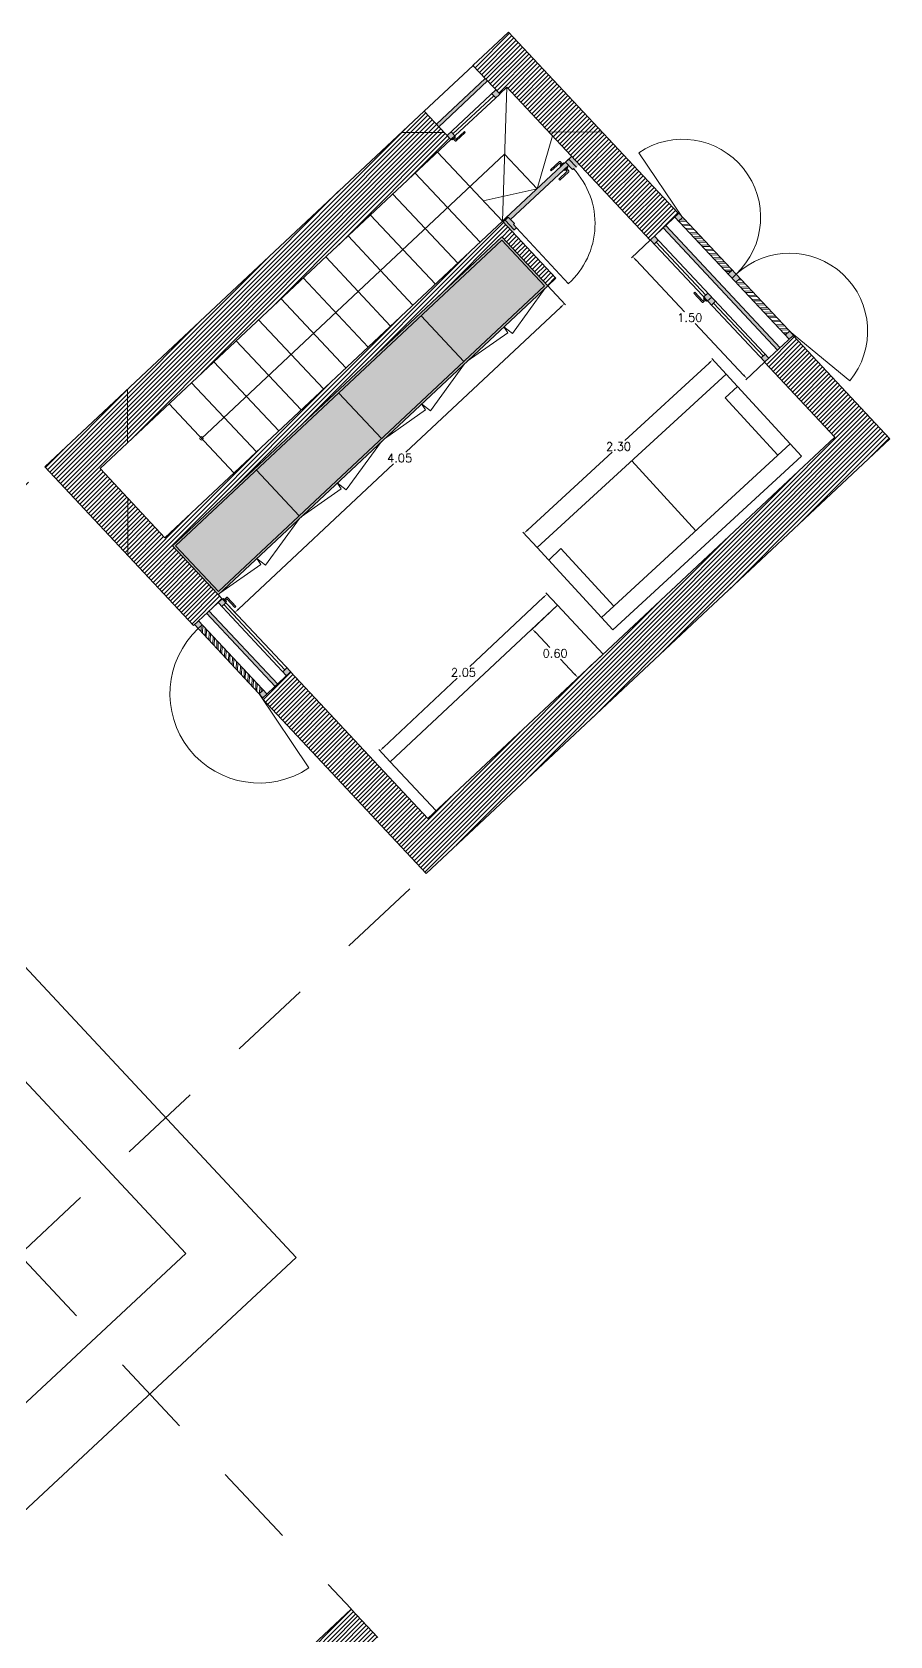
# Model space of a CAD drawing. Header units: millimetres. Extents: x 51 to 284, y 32 to 237.
# Drawn here: x 193.96 to 201.65, y 222.58 to 236.97 of the extents above; entities that cross this region are included whole.
import ezdxf

# ---------------------------------------------------------------- set-up
doc = ezdxf.new("R2010")
doc.units = ezdxf.units.MM
doc.linetypes.add('Continua', pattern=[0])
doc.linetypes.add('JIS_02_0.7', pattern=[1.35, 0.75, -0.6])
for name, color, linetype, lineweight in [('A_Hatch03', 253, 'Continuous', 13), ('A_Proj03', 251, 'JIS_02_0.7', 13), ('detalle', 6, 'Continuous', 5), ('FUSTERIA', 2, 'Continuous', 15), ('MUR', 5, 'Continuous', 25), ('PROYECTADO', 1, 'Continuous', 18), ('somb. Muro', 251, 'Continuous', 15), ('sombreado', 253, 'Continuous', 13)]:
    doc.layers.add(name, color=color, linetype=linetype, lineweight=lineweight)
doc.layers.add('SS_VEGETACION', color=7, linetype='Continuous', true_color=0x8ba14f)
doc.styles.add('ROMANS', font='romans.shx')
doc.dimstyles.new('martacota1', dxfattribs={"dimscale": 0.3, "dimtxt": 0.15, "dimasz": 0.15, "dimexe": 0.05, "dimexo": 0, "dimgap": 0.05, "dimtad": 0, "dimtih": 1, "dimtoh": 1, "dimzin": 0, "dimdsep": 46, "dimtxsty": 'ROMANS', "dimcen": 0.05, "dimclrt": 7, "dimadec": 0, "dimazin": 0, "dimtfac": 0.1, "dimtix": 1, "dimtmove": 1, "dimatfit": 3, "dimfxl": 1, "dimtolj": 1, "dimtzin": 1, "dimarcsym": 0})
pattern_1 = [(45.074375, (17.203464, 216.145244), (-0.02000699, 0.019955116), [])]

# ---------------------------------------------------------------- blocks, each defined once
blk = doc.blocks.new('*D190')
at = {"layer": 'Defpoints', "color": 0, "transparency": 16777216}
for p in [(198.578, 234.695), (195.623, 231.926), (195.777, 231.761)]:
    blk.add_point(p, dxfattribs=at)
at = {"layer": 'SS_VEGETACION', "color": 0, "lineweight": -2, "transparency": 16777216}
for p, q in [((198.578, 234.695), (198.742, 234.52)), ((198.699, 234.5), (197.31, 233.199)), ((195.81, 231.792), (197.198, 233.094)), ((195.623, 231.926), (195.787, 231.75))]:
    blk.add_line(p, q, dxfattribs=at)
at = {"layer": 'SS_VEGETACION', "color": 0, "transparency": 16777216}
for points in [[(198.694, 234.506), (198.704, 234.495), (198.732, 234.531)], [(195.804, 231.798), (195.815, 231.787), (195.777, 231.761)]]:
    blk.add_solid(points, dxfattribs=at)
at = {"layer": 'SS_VEGETACION', "color": 7, "transparency": 16777216, "insert": (197.254, 233.146), "char_height": 0.075, "attachment_point": 5, "style": 'ROMANS'}
blk.add_mtext('\\A1;4.05', dxfattribs=at)
blk = doc.blocks.new('*D191')
at = {"layer": 'Defpoints', "color": 0, "transparency": 16777216}
for p in [(200.062, 234.029), (200.181, 233.899), (198.488, 232.343)]:
    blk.add_point(p, dxfattribs=at)
at = {"layer": 'SS_VEGETACION', "color": 0, "lineweight": -2, "transparency": 16777216}
for p, q in [((200.181, 233.899), (200.052, 234.04)), ((200.029, 233.998), (199.273, 233.303)), ((198.402, 232.503), (199.159, 233.198)), ((198.488, 232.343), (198.359, 232.483))]:
    blk.add_line(p, q, dxfattribs=at)
at = {"layer": 'SS_VEGETACION', "color": 0, "transparency": 16777216}
for points in [[(200.024, 234.004), (200.034, 233.993), (200.062, 234.029)], [(198.397, 232.508), (198.407, 232.497), (198.369, 232.472)]]:
    blk.add_solid(points, dxfattribs=at)
at = {"layer": 'SS_VEGETACION', "color": 7, "transparency": 16777216, "insert": (199.216, 233.25), "char_height": 0.075, "attachment_point": 5, "style": 'ROMANS'}
blk.add_mtext('\\A1;2.30', dxfattribs=at)
blk = doc.blocks.new('*D192')
at = {"layer": 'Defpoints', "color": 0, "transparency": 16777216}
for p in [(198.575, 231.926), (198.669, 231.826), (197.17, 230.421)]:
    blk.add_point(p, dxfattribs=at)
at = {"layer": 'SS_VEGETACION', "color": 0, "lineweight": -2, "transparency": 16777216}
for p, q in [((198.542, 231.895), (197.882, 231.276)), ((198.669, 231.826), (198.565, 231.937)), ((197.109, 230.552), (197.77, 231.171)), ((197.17, 230.421), (197.066, 230.532))]:
    blk.add_line(p, q, dxfattribs=at)
at = {"layer": 'SS_VEGETACION', "color": 0, "transparency": 16777216}
for points in [[(198.537, 231.901), (198.547, 231.89), (198.575, 231.926)], [(197.104, 230.557), (197.114, 230.547), (197.076, 230.521)]]:
    blk.add_solid(points, dxfattribs=at)
at = {"layer": 'SS_VEGETACION', "color": 7, "transparency": 16777216, "insert": (197.826, 231.224), "char_height": 0.075, "attachment_point": 5, "style": 'ROMANS'}
blk.add_mtext('\\A1;2.05', dxfattribs=at)
blk = doc.blocks.new('*D193')
at = {"layer": 'Defpoints', "color": 0, "transparency": 16777216}
for p in [(198.669, 231.826), (199.079, 231.388), (198.853, 231.177)]:
    blk.add_point(p, dxfattribs=at)
at = {"layer": 'SS_VEGETACION', "color": 0, "lineweight": -2, "transparency": 16777216}
for p, q in [((198.669, 231.826), (198.432, 231.604)), ((198.474, 231.581), (198.599, 231.448)), ((198.822, 231.209), (198.697, 231.343)), ((199.079, 231.388), (198.842, 231.166))]:
    blk.add_line(p, q, dxfattribs=at)
at = {"layer": 'SS_VEGETACION', "color": 0, "transparency": 16777216}
for points in [[(198.479, 231.587), (198.468, 231.576), (198.443, 231.614)], [(198.828, 231.214), (198.817, 231.204), (198.853, 231.177)]]:
    blk.add_solid(points, dxfattribs=at)
at = {"layer": 'SS_VEGETACION', "color": 7, "transparency": 16777216, "insert": (198.648, 231.395), "char_height": 0.075, "attachment_point": 5, "style": 'ROMANS'}
blk.add_mtext('\\A1;0.60', dxfattribs=at)
blk = doc.blocks.new('*D194')
at = {"layer": 'Defpoints', "color": 0, "transparency": 16777216}
for p in [(199.5, 235.1), (200.526, 234.006), (200.369, 233.858)]:
    blk.add_point(p, dxfattribs=at)
at = {"layer": 'SS_VEGETACION', "color": 0, "lineweight": -2, "transparency": 16777216}
for p, q in [((199.5, 235.1), (199.332, 234.942)), ((199.374, 234.92), (199.807, 234.458)), ((200.338, 233.891), (199.905, 234.353)), ((200.526, 234.006), (200.358, 233.848))]:
    blk.add_line(p, q, dxfattribs=at)
at = {"layer": 'SS_VEGETACION', "color": 0, "transparency": 16777216}
for points in [[(199.379, 234.925), (199.368, 234.915), (199.343, 234.953)], [(200.343, 233.896), (200.332, 233.886), (200.369, 233.858)]]:
    blk.add_solid(points, dxfattribs=at)
at = {"layer": 'SS_VEGETACION', "color": 7, "transparency": 16777216, "insert": (199.856, 234.406), "char_height": 0.075, "attachment_point": 5, "style": 'ROMANS'}
blk.add_mtext('\\A1;1.50', dxfattribs=at)

msp = doc.modelspace()

# ---------------------------------------------------------------- hatches: boundary and pattern name
at = {"layer": 'A_Hatch03', "true_color": 0xe3e1dd}
h = msp.add_hatch(dxfattribs=at)
h.set_pattern_fill('ANGLE', color=254, angle=0.1504)
h.set_pattern_definition([(0.1504, (34.24, 200.7084), (-0.01833, 6.98498), [5.08, -1.905]), (90.1504, (34.24, 200.7084), (-6.98498, -0.01833), [5.08, -1.905])])
h.paths.add_polyline_path([(197.713, 236.002), (197.473, 236.257), (194.072, 233.068), (195.61, 231.427), (195.865, 231.667), (195.216, 232.359), (196.092, 233.18), (196.502, 232.742), (196.575, 232.81), (196.165, 233.248), (198.171, 235.129), (198.581, 234.691), (198.654, 234.76), (198.176, 235.27), (195.148, 232.432), (194.567, 233.052)])
h.paths.add_polyline_path([(198.23, 236.966), (197.911, 236.667), (198.151, 236.412), (198.214, 236.472), (199.309, 235.304), (199.564, 235.544)])
at = {"layer": 'somb. Muro'}
h = msp.add_hatch(dxfattribs=at)
h.set_pattern_fill('ANSI31', color=256, scale=0.0089, angle=0.0744)
h.set_pattern_definition(pattern_1)
h.paths.add_polyline_path([(197.507, 229.915), (196.276, 231.228), (196.022, 230.99), (196.028, 230.981), (197.491, 229.42), (200.446, 232.19), (200.884, 232.601), (201.65, 233.319), (200.781, 234.245), (200.526, 234.006), (201.155, 233.335), (200.645, 232.856), (200.207, 232.445)])
h.paths.add_polyline_path([(199.5, 235.1), (199.755, 235.339), (198.23, 236.966), (197.911, 236.667), (198.151, 236.412), (198.214, 236.472)])
h = msp.add_hatch(dxfattribs=at)
h.set_pattern_fill('ANSI31', color=256, scale=0.0089, angle=0.0744)
h.set_pattern_definition(pattern_1)
h.paths.add_polyline_path([(198.176, 235.27), (195.148, 232.432), (194.567, 233.052), (197.713, 236.002), (197.473, 236.257), (194.072, 233.068), (195.406, 231.645), (195.661, 231.885), (195.216, 232.359), (198.171, 235.129), (198.581, 234.691), (198.654, 234.76)])
h = msp.add_hatch(dxfattribs=at)
h.set_pattern_fill('ANSI31', color=256, scale=0.0089, angle=0.1504)
h.set_pattern_definition([(45.1503884, (-330.008319, 202.239094), (-0.0200334467, 0.0199285553), [])])
h.paths.add_polyline_path([(197.059, 222.57), (196.82, 222.825), (192.661, 218.927), (196.081, 215.279), (196.336, 215.518), (197.177, 216.307), (199.473, 218.459), (200.239, 219.177), (198.345, 221.198), (197.647, 221.942), (194.766, 219.241), (194.834, 219.168), (195.201, 219.512), (197.46, 221.63), (198.09, 220.959), (199.745, 219.193), (196.938, 216.562), (196.097, 215.774), (193.839, 218.182), (193.156, 218.911)])
at = {"layer": 'sombreado', "transparency": 33554564}
h = msp.add_hatch(color=256, dxfattribs=at)
h.dxf.hatch_style = 1
h.paths.add_polyline_path([(198.042, 236.528), (198.021, 236.55), (197.583, 236.14), (197.604, 236.118)])
h = msp.add_hatch(color=256, dxfattribs=at)
h.dxf.hatch_style = 1
h.paths.add_polyline_path([(198.151, 236.411), (198.117, 236.448), (198.08, 236.414), (198.115, 236.377)])
h.paths.add_polyline_path([(197.749, 236.036), (197.715, 236.072), (197.679, 236.038), (197.713, 236.002)])
h = msp.add_hatch(color=256, dxfattribs=at)
h.dxf.hatch_style = 1
h.paths.add_polyline_path([(198.778, 235.82), (198.778, 235.82), (198.771, 235.827), (198.742, 235.8), (198.803, 235.734), (198.812, 235.742), (198.819, 235.735), (198.839, 235.754)])
h.paths.add_polyline_path([(198.803, 235.843), (198.796, 235.851), (198.771, 235.827), (198.778, 235.82)])
h.paths.add_polyline_path([(198.803, 235.843), (198.778, 235.82), (198.839, 235.754), (198.865, 235.778), (198.863, 235.779)])
h.paths.add_polyline_path([(198.769, 235.77), (198.742, 235.8), (198.204, 235.297), (198.21, 235.291), (198.228, 235.308), (198.249, 235.286)])
h.paths.add_polyline_path([(198.21, 235.291), (198.204, 235.297), (198.176, 235.27), (198.181, 235.264)])
h.paths.add_polyline_path([(198.199, 235.281), (198.181, 235.264), (198.263, 235.177), (198.281, 235.193)])
h.paths.add_polyline_path([(198.228, 235.308), (198.199, 235.281), (198.281, 235.193), (198.292, 235.203), (198.301, 235.212), (198.274, 235.241), (198.283, 235.249)])
h.paths.add_polyline_path([(198.299, 235.196), (198.292, 235.203), (198.263, 235.176), (198.27, 235.169)])
h = msp.add_hatch(color=256, dxfattribs=at)
h.dxf.hatch_style = 1
h.paths.add_polyline_path([(200.75, 234.284), (200.784, 234.248), (200.747, 234.214), (200.713, 234.25)])
h.paths.add_polyline_path([(200.27, 234.795), (200.304, 234.758), (200.268, 234.724), (200.234, 234.76)])
h.paths.add_polyline_path([(200.236, 234.831), (200.27, 234.795), (200.234, 234.76), (200.2, 234.797)])
h.paths.add_polyline_path([(199.757, 235.341), (199.791, 235.305), (199.754, 235.27), (199.72, 235.307)])
h.paths.add_polyline_path([(199.538, 235.136), (199.572, 235.099), (199.536, 235.065), (199.502, 235.101)])
h.paths.add_polyline_path([(200.017, 234.626), (200.052, 234.589), (200.015, 234.555), (199.981, 234.591)])
h.paths.add_polyline_path([(200.052, 234.589), (200.086, 234.553), (200.049, 234.518), (200.015, 234.555)])
h.paths.add_polyline_path([(200.531, 234.079), (200.565, 234.043), (200.529, 234.008), (200.495, 234.045)])
at = {"layer": 'sombreado'}
h = msp.add_hatch(dxfattribs=at)
h.set_pattern_fill('ANSI32', color=256, scale=0.0038, angle=132.9316)
h.set_pattern_definition([(177.93159, (314.41235, 153.765755), (-0.001306376, -0.036171417), []), (177.93159, (314.400728, 153.778247), (-0.001306376, -0.036171417), [])])
h.paths.add_polyline_path([(200.304, 234.758), (200.268, 234.724), (200.713, 234.25), (200.75, 234.284)])
h.paths.add_polyline_path([(200.2, 234.797), (200.236, 234.831), (199.791, 235.305), (199.754, 235.27)])
at = {"layer": 'sombreado', "transparency": 33554564}
h = msp.add_hatch(color=256, dxfattribs=at)
h.dxf.hatch_style = 1
h.paths.add_polyline_path([(199.64, 235.231), (199.618, 235.211), (200.643, 234.115), (200.665, 234.136)])
h = msp.add_hatch(color=256, dxfattribs=at)
h.dxf.hatch_style = 1
h.paths.add_polyline_path([(198.581, 234.691), (198.171, 235.129), (195.216, 232.359), (195.627, 231.921)])
h = msp.add_hatch(color=256, dxfattribs=at)
h.dxf.hatch_style = 1
h.paths.add_polyline_path([(196.065, 231.03), (196.028, 230.996), (195.994, 231.032), (196.031, 231.066)])
h.paths.add_polyline_path([(195.484, 231.651), (195.448, 231.617), (195.414, 231.653), (195.45, 231.687)])
h.paths.add_polyline_path([(195.696, 231.849), (195.66, 231.815), (195.626, 231.851), (195.662, 231.885)])
h.paths.add_polyline_path([(196.277, 231.228), (196.24, 231.194), (196.206, 231.23), (196.242, 231.264)])
h = msp.add_hatch(color=256, dxfattribs=at)
h.dxf.hatch_style = 1
h.paths.add_polyline_path([(195.544, 231.775), (195.522, 231.755), (196.138, 231.098), (196.16, 231.119)])
at = {"layer": 'sombreado'}
h = msp.add_hatch(dxfattribs=at)
h.set_pattern_fill('ANSI32', color=256, scale=0.0038, angle=-136.9343)
h.set_pattern_definition([(268.065738, (276.4823, 343.66288), (0.0361743765, -0.001221684), []), (268.065738, (276.469836, 343.65123), (0.0361743765, -0.001221684), [])])
h.paths.add_polyline_path([(195.994, 231.032), (196.031, 231.066), (195.484, 231.651), (195.448, 231.617)])

# ---------------------------------------------------------------- linework, layer by layer
at = {"layer": 'A_Proj03'}
msp.add_line((193.844, 226.001), (196.82, 222.826), dxfattribs=at)
for points in [[(190.424, 229.649), (194.072, 233.068)], [(193.844, 226.001), (197.491, 229.42)], [(193.844, 226.001), (197.491, 229.42)]]:
    msp.add_lwpolyline(points, dxfattribs=at)
at = {"layer": 'detalle'}
for p, q in [((197.583, 236.14), (198.021, 236.55)), ((197.604, 236.118), (198.042, 236.528)), ((197.732, 236.054), (198.097, 236.395)), ((199.791, 235.305), (199.398, 235.884)), ((198.195, 235.871), (198.486, 235.561)), ((198.301, 235.212), (198.768, 234.71)), ((199.618, 235.211), (200.643, 234.115)), ((199.64, 235.231), (200.665, 234.136)), ((198.17, 235.101), (198.553, 234.692)), ((199.999, 234.608), (199.554, 235.082)), ((198.56, 234.671), (198.267, 234.262)), ((200.513, 234.062), (200.068, 234.536)), ((198.187, 234.323), (198.223, 234.269)), ((198.187, 234.323), (198.267, 234.262)), ((197.86, 234.015), (198.223, 234.269)), ((200.75, 234.284), (201.289, 233.839)), ((197.834, 233.99), (197.529, 233.571)), ((197.117, 233.318), (197.485, 233.578)), ((197.45, 233.632), (197.485, 233.578)), ((197.45, 233.632), (197.529, 233.571)), ((197.091, 233.294), (196.773, 232.862)), ((196.37, 232.618), (196.73, 232.869)), ((196.694, 232.923), (196.73, 232.869)), ((196.694, 232.923), (196.773, 232.862)), ((196.356, 232.605), (196.051, 232.185)), ((195.628, 231.95), (195.245, 232.358)), ((195.641, 231.935), (196.008, 232.192)), ((195.972, 232.246), (196.008, 232.192)), ((195.972, 232.246), (196.051, 232.185)), ((195.522, 231.755), (196.138, 231.098)), ((195.544, 231.775), (196.16, 231.119)), ((196.224, 231.247), (195.678, 231.832)), ((195.994, 231.032), (196.44, 230.368))]:
    msp.add_line(p, q, dxfattribs=at)
at = {"layer": 'detalle', "linetype": 'Continua'}
for p, q in [((198.17, 235.101), (195.245, 232.358)), ((198.553, 234.692), (195.628, 231.95))]:
    msp.add_line(p, q, dxfattribs=at)
at = {"layer": 'detalle', "lineweight": 5}
for points in [[(197.747, 236.034), (197.754, 236.027), (197.725, 235.999), (197.718, 236.007)], [(198.7, 235.76), (198.693, 235.768), (198.722, 235.795), (198.729, 235.788)], [(198.727, 235.731), (198.734, 235.724), (198.763, 235.751), (198.756, 235.758)], [(199.984, 234.588), (199.977, 234.581), (200.004, 234.552), (200.012, 234.559)], [(195.693, 231.852), (195.7, 231.859), (195.673, 231.888), (195.666, 231.882)]]:
    msp.add_lwpolyline(points, dxfattribs=at)
for points in [[(197.735, 236.009), (197.753, 235.99, 0.414214), (197.762, 235.99), (197.842, 236.065), (197.834, 236.074), (197.758, 236.002), (197.744, 236.017)], [(198.712, 235.785), (198.694, 235.805, 0.414214), (198.686, 235.805), (198.605, 235.73), (198.613, 235.721), (198.689, 235.792), (198.703, 235.777)], [(198.753, 235.742), (198.77, 235.723, -0.414214), (198.77, 235.714), (198.69, 235.639), (198.681, 235.648), (198.757, 235.719), (198.744, 235.733)], [(199.995, 234.562), (199.976, 234.544, -0.414214), (199.967, 234.544), (199.892, 234.625), (199.901, 234.633), (199.972, 234.557), (199.987, 234.571)], [(195.682, 231.878), (195.701, 231.896, -0.414214), (195.71, 231.896), (195.785, 231.815), (195.776, 231.807), (195.705, 231.883), (195.691, 231.869)]]:
    msp.add_lwpolyline(points, format="xyb", dxfattribs=at)
at = {"layer": 'detalle'}
for points in [[(198.486, 235.561), (198.623, 236.035)], [(195.477, 233.323), (198.195, 235.871)], [(198.486, 235.561), (198.003, 235.454)]]:
    msp.add_lwpolyline(points, dxfattribs=at)
msp.add_circle((195.477, 233.323), 0.0152, dxfattribs=at)
for centre, radius, start, end in [((199.791, 235.305), 0.7, 313.2172, 124.1486), ((200.75, 234.284), 0.7, 320.4336, 133.2172), ((195.994, 231.032), 0.8, 133.0498, 303.876)]:
    msp.add_arc(centre, radius, start, end, dxfattribs=at)
at = {"layer": 'detalle', "ltscale": 0.1}
msp.add_arc((198.281, 235.248), 0.725, 312.1307, 42.959, dxfattribs=at)
at = {"layer": 'FUSTERIA', "ltscale": 0.03}
for p, q in [((198.117, 236.448), (197.679, 236.038)), ((198.151, 236.411), (197.713, 236.002))]:
    msp.add_line(p, q, dxfattribs=at)
at = {"layer": 'FUSTERIA'}
for p, q in [((198.115, 236.377), (198.08, 236.414)), ((197.715, 236.072), (197.749, 236.036)), ((200.747, 234.214), (199.72, 235.307)), ((199.754, 235.27), (199.791, 235.305)), ((200.784, 234.248), (199.757, 235.341)), ((200.529, 234.008), (199.502, 235.101)), ((199.536, 235.065), (199.572, 235.099)), ((200.565, 234.043), (199.538, 235.136)), ((200.236, 234.831), (200.2, 234.797)), ((200.27, 234.795), (200.234, 234.76)), ((200.304, 234.758), (200.268, 234.724)), ((200.017, 234.626), (199.981, 234.591)), ((200.052, 234.589), (200.015, 234.555)), ((200.086, 234.553), (200.049, 234.518)), ((197.829, 234.013), (197.446, 234.422)), ((200.713, 234.25), (200.75, 234.284)), ((200.495, 234.045), (200.531, 234.079)), ((200.181, 233.899), (198.488, 232.343)), ((200.858, 233.163), (200.181, 233.899)), ((197.09, 233.321), (196.707, 233.729)), ((200.283, 233.789), (200.172, 233.687)), ((200.646, 233.172), (200.172, 233.687)), ((199.063, 231.717), (200.756, 233.274)), ((199.165, 231.606), (200.858, 233.163)), ((196.352, 232.628), (195.969, 233.037)), ((199.335, 233.121), (199.91, 232.495)), ((199.165, 231.606), (198.488, 232.343)), ((198.7, 232.334), (198.59, 232.232)), ((199.174, 231.818), (198.7, 232.334)), ((195.662, 231.885), (196.277, 231.228)), ((195.626, 231.851), (196.24, 231.194)), ((195.696, 231.849), (195.66, 231.815)), ((198.669, 231.826), (197.17, 230.421)), ((198.669, 231.826), (199.079, 231.388)), ((195.414, 231.653), (196.028, 230.996)), ((195.484, 231.651), (195.448, 231.617)), ((195.45, 231.687), (196.065, 231.03)), ((196.242, 231.264), (196.206, 231.23)), ((196.031, 231.066), (195.994, 231.032)), ((197.58, 229.983), (197.17, 230.421))]:
    msp.add_line(p, q, dxfattribs=at)
at = {"layer": 'FUSTERIA', "lineweight": 5}
for p, q in [((198.796, 235.851), (198.204, 235.297)), ((198.769, 235.77), (198.249, 235.286))]:
    msp.add_line(p, q, dxfattribs=at)
at = {"layer": 'FUSTERIA', "linetype": 'Continua'}
msp.add_line((198.581, 234.691), (195.627, 231.921), dxfattribs=at)
at = {"layer": 'FUSTERIA', "lineweight": 5}
msp.add_lwpolyline([(198.819, 235.735), (198.812, 235.742), (198.803, 235.734), (198.742, 235.8), (198.771, 235.827), (198.839, 235.754)], dxfattribs=at)
msp.add_lwpolyline([(198.281, 235.193), (198.301, 235.212), (198.274, 235.241), (198.283, 235.249), (198.228, 235.308), (198.199, 235.281)], close=True, dxfattribs=at)
at = {"layer": 'FUSTERIA', "ltscale": 0.05}
msp.add_lwpolyline([(198.176, 235.27), (198.176, 235.27), (198.204, 235.297), (198.21, 235.291), (198.181, 235.264)], dxfattribs=at)
at = {"layer": 'MUR'}
for p, q in [((198.23, 236.966), (197.911, 236.667)), ((198.23, 236.966), (199.755, 235.339)), ((197.911, 236.667), (198.151, 236.412)), ((198.151, 236.412), (198.214, 236.472)), ((198.214, 236.472), (199.5, 235.1)), ((194.072, 233.068), (197.473, 236.257)), ((197.473, 236.257), (197.713, 236.002)), ((194.567, 233.052), (197.713, 236.002)), ((199.5, 235.1), (199.755, 235.339)), ((198.176, 235.27), (198.654, 234.76)), ((198.171, 235.129), (198.581, 234.691)), ((198.581, 234.691), (198.654, 234.76)), ((200.526, 234.006), (200.781, 234.245)), ((200.781, 234.245), (201.65, 233.319)), ((200.526, 234.006), (201.155, 233.335)), ((201.155, 233.335), (200.645, 232.856)), ((201.65, 233.319), (200.884, 232.601)), ((195.406, 231.645), (194.072, 233.068)), ((195.148, 232.432), (194.567, 233.052)), ((200.207, 232.445), (200.645, 232.856)), ((200.446, 232.19), (200.884, 232.601)), ((200.207, 232.445), (197.507, 229.915)), ((195.661, 231.885), (195.216, 232.359)), ((200.446, 232.19), (197.491, 229.42)), ((195.661, 231.885), (195.406, 231.645)), ((196.276, 231.228), (196.021, 230.989)), ((197.507, 229.915), (196.276, 231.228)), ((197.491, 229.42), (196.021, 230.989)), ((192.661, 218.927), (196.82, 222.825)), ((197.059, 222.57), (196.82, 222.825))]:
    msp.add_line(p, q, dxfattribs=at)
at = {"layer": 'MUR', "linetype": 'Continua'}
for p, q in [((198.176, 235.27), (195.148, 232.432)), ((198.171, 235.129), (195.216, 232.359))]:
    msp.add_line(p, q, dxfattribs=at)
at = {"layer": 'PROYECTADO'}
msp.add_line((197.474, 236.257), (197.912, 236.667), dxfattribs=at)
at = {"layer": 'PROYECTADO', "linetype": 'Continua'}
for p, q in [((198.176, 235.27), (198.214, 236.472)), ((198.176, 235.27), (197.594, 235.89)), ((197.394, 235.702), (197.975, 235.082)), ((197.193, 235.514), (197.774, 234.894)), ((196.992, 235.326), (197.574, 234.706)), ((196.792, 235.138), (197.373, 234.518)), ((196.591, 234.95), (197.172, 234.33)), ((196.39, 234.762), (196.972, 234.142)), ((196.19, 234.574), (196.771, 233.954)), ((195.989, 234.386), (196.571, 233.766)), ((195.789, 234.198), (196.37, 233.578)), ((195.588, 234.01), (196.169, 233.389)), ((195.387, 233.822), (195.969, 233.201)), ((195.187, 233.633), (195.768, 233.013))]:
    msp.add_line(p, q, dxfattribs=at)
at = {"layer": 'PROYECTADO', "ltscale": 0.05}
msp.add_lwpolyline([(173.96, 235.544), (171.9, 235.544), (171.9, 231.544), (167.5, 231.544), (167.5, 219.344), (174.2, 219.344), (174.2, 214.544), (190.321, 214.544), (190.321, 216.244), (190.321, 220.378), (196.325, 225.978), (187.404, 235.544), (176, 235.544)], dxfattribs=at)
at = {"layer": 'PROYECTADO', "ltscale": 0.03}
msp.add_lwpolyline([(189.621, 220.683), (195.336, 226.012), (187.1, 234.844), (176, 234.844)], dxfattribs=at)

# ---------------------------------------------------------------- dimensions: what is measured, and where the dimension line sits
at = {"layer": 'SS_VEGETACION', "transparency": 33554620}
for p1, p2, distance, picture, middle in [((199.5, 235.1), (200.526, 234.006), -0.216, '*D194', (199.856, 234.406)), ((198.578, 234.695), (195.623, 231.926), 0.225, '*D190', (197.254, 233.146)), ((198.488, 232.343), (200.181, 233.899), 0.176, '*D191', (199.216, 233.25)), ((197.17, 230.421), (198.669, 231.826), 0.137, '*D192', (197.826, 231.224)), ((198.669, 231.826), (199.079, 231.388), -0.31, '*D193', (198.648, 231.395))]:
    dim = msp.add_aligned_dim(p1=p1, p2=p2, distance=distance, dimstyle='martacota1', override={"dimtxt": 0.25}, dxfattribs=at)
    dim.commit()
    dim.dimension.update_dxf_attribs({"geometry": picture, "text_midpoint": middle})

doc.saveas('drawing.dxf')
